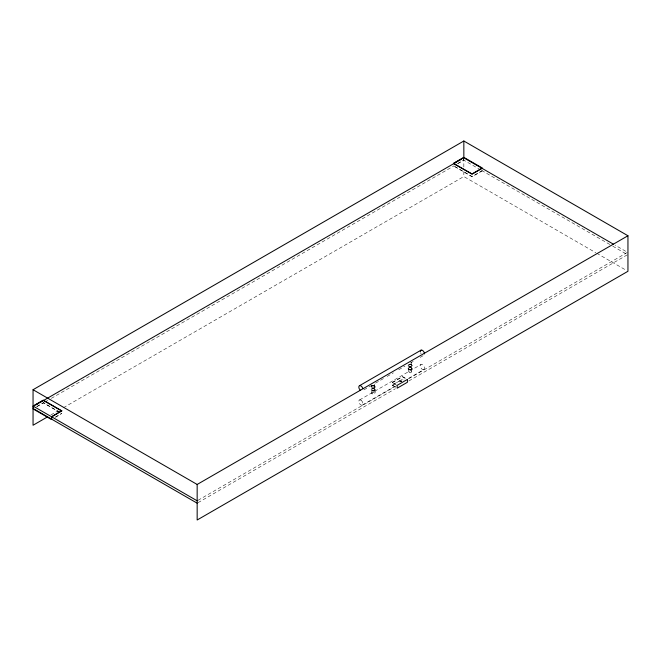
<?xml version="1.0" encoding="UTF-8"?>
<svg xmlns="http://www.w3.org/2000/svg" width="661" height="661" viewBox="0 0 661 661"><rect width="100%" height="100%" fill="white"/><g stroke="black" fill="none" stroke-linecap="round" stroke-linejoin="round"><path stroke-width="0.5" stroke-dasharray="3.31 2.48" d="M374.638 389.957C377.373 395.741 369.251 395.113 371.73 389.99M411.563 371.945C408.481 375.093 408.605 368.871 411.563 371.945L411.563 368.64M371.73 393.287L373.63 392.345L374.638 393.262M399.905 381.893L400.93 380.802L401.797 380.959M399.872 381.744L401.657 381.075M36.603 406.614L43.304 402.747L60.011 412.39M457.767 163.457L463.634 160.069L480.34 169.712M37.033 406.606L44.171 402.483M45.072 401.962L47.749 400.417M51.318 398.36L454.016 165.861M457.586 163.796L463.84 160.193M50.922 414.926L58.077 410.803M63.439 407.705L463.84 176.537L595.842 252.742M55.07 417.273L61.77 413.406L55.788 417.099M482.299 170.852L472.045 176.768L453.586 165.878L472.045 176.537L482.1 170.728M363.947 389.833L371.978 385.198M375.539 383.14L383.57 378.505M387.139 376.448L393.378 372.845M398.732 369.755L404.978 366.153M410.324 363.063L414.786 360.485M420.14 357.394L423.701 355.337A2.917 1.686 60 0 1 422.875 355.321M359.584 399.955L421.131 364.426M396.964 385.446L392.213 382.463L402.466 376.539L405.771 378.447M392.213 382.702L402.466 376.778L407.217 379.521M395.518 387.23L392.213 385.082L402.466 379.166L404.053 380.075M392.213 385.322L402.466 379.166M362.162 405.168L396.055 385.603M408.539 378.389L423.701 369.639A2.917 1.686 60 0 0 423.172 365.244A2.917 1.686 60 0 0 420.371 366.211A2.917 1.686 60 0 0 423.701 369.639M198.052 500.294L395.385 386.363M408.779 378.637L627.537 252.337L615.085 245.14M198.052 502.666L395.385 388.734M408.779 381L627.537 254.7L612.417 245.966M400.508 381.488L401.111 381.141M400.855 381.761L401.673 381.298M400.5 381.141L401.12 381.496M481.629 170.464L611.524 245.454M596.734 253.262L626.165 270.25M392.213 382.463L397.17 385.33M392.213 385.082L395.377 386.916M60.011 412.629L43.304 402.747M408.655 371.969L408.655 368.673M463.84 157.822L463.84 167.398M463.84 171.455L463.84 176.537M463.634 157.706L463.634 160.069M412.125 365.5A2.016 1.165 0 0 1 408.87 366.235A2.016 1.165 0 0 1 409.382 364.244A2.016 1.165 0 0 1 412.125 365.5L412.125 365.971A2.016 1.165 0 0 1 408.87 366.715A2.016 1.165 0 0 1 409.382 364.715A2.016 1.165 0 0 1 412.125 365.971M412.142 368.268A2.016 1.165 0 0 1 409.002 369.16A2.016 1.165 0 0 1 409.233 367.144A2.016 1.165 0 0 1 412.142 368.268L412.142 368.747A2.016 1.165 0 0 1 409.002 369.639A2.016 1.165 0 0 1 409.233 367.623A2.016 1.165 0 0 1 412.142 368.747M411.563 362.021L411.563 365.335A1.454 0.843 0 0 1 409.349 366.029A1.454 0.843 0 0 1 409.415 364.575A1.454 0.843 0 0 1 411.563 365.335M408.093 365.136L408.093 365.607M408.077 368.094L408.077 368.565M375.217 389.585A2.016 1.165 0 0 1 372.077 390.477A2.016 1.165 0 0 1 372.308 388.461A2.016 1.165 0 0 1 375.217 389.585L375.217 390.064A2.016 1.165 0 0 1 372.077 390.957A2.016 1.165 0 0 1 372.308 388.941A2.016 1.165 0 0 1 375.217 390.064M375.2 386.817A2.016 1.165 0 0 1 371.945 387.561A2.016 1.165 0 0 1 372.457 385.561A2.016 1.165 0 0 1 375.2 386.817L375.2 387.296A2.016 1.165 0 0 1 371.945 388.032A2.016 1.165 0 0 1 372.457 386.032A2.016 1.165 0 0 1 375.2 387.296M374.638 384.165L374.638 386.652A1.454 0.843 0 0 1 372.424 387.354A1.454 0.843 0 0 1 372.49 385.892A1.454 0.843 0 0 1 374.638 386.652M371.73 384.95L371.73 386.611M371.168 386.454L371.168 386.925M371.151 389.412L371.151 389.891M421.131 353.85A2.917 1.686 60 0 1 420.553 352.685M361.336 400.508L360.419 399.971A2.917 1.686 60 0 0 359.171 402.921A2.917 1.686 60 0 0 362.583 404.887A2.917 1.686 60 0 0 361.336 400.5M409.101 369.259A1.454 0.843 0 0 0 411.522 368.863A1.454 0.843 0 0 0 409.704 367.846A1.454 0.843 0 0 0 409.101 369.259M372.176 390.585A1.454 0.843 0 0 0 374.597 390.18A1.454 0.843 0 0 0 372.779 389.172A1.454 0.843 0 0 0 372.176 390.585"/><path stroke-width="0.99" d="M47.352 416.992L33.05 425.246L33.05 389.717L463.84 141L627.95 235.754L627.95 271.283L197.16 520L197.16 484.463L627.95 235.754M51.715 419.206L51.715 416.843L61.77 410.803L43.304 400.136L33.05 406.061L197.16 500.807M453.586 163.267L463.84 157.351L482.299 168.01L472.045 173.926L453.586 163.507L472.045 174.165L482.1 168.365M61.77 411.035L43.304 400.376L33.257 406.176L33.257 408.548M453.586 163.507L463.634 157.706M36.14 404.755L38.817 403.202M40.602 402.177L456.693 161.945M458.486 160.912L461.163 159.367M61.77 410.803L51.508 416.719L51.508 419.561L33.05 408.903M359.584 385.652L421.131 350.123M464.733 158.334L613.309 244.116M33.05 389.717L197.16 484.463M34.132 409.06L38.801 411.745M39.412 412.1L197.16 503.178M463.84 141L463.84 157.244M360.419 390.32A2.917 1.686 60 0 1 359.262 385.842A2.917 1.686 60 0 1 362.732 388.296M420.355 351.536A2.917 1.686 60 0 1 422.42 350.347A2.917 1.686 60 0 1 424.478 353.924M407.424 379.406L397.17 385.33L397.17 388.189L407.424 382.265L407.424 379.406"/></g></svg>
